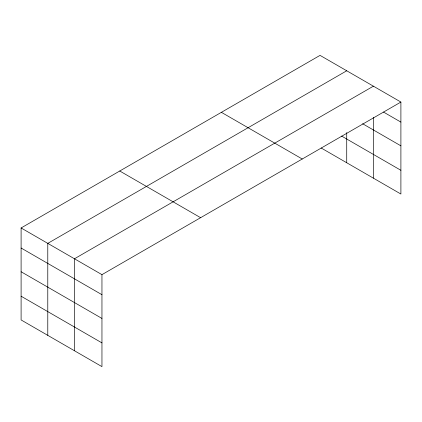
<?xml version="1.0" encoding="UTF-8"?>
<svg xmlns="http://www.w3.org/2000/svg" width="422" height="422" viewBox="0 0 422 422"><rect width="100%" height="100%" fill="white"/><g stroke="black" fill="none" stroke-linecap="round" stroke-linejoin="round"><path stroke-width="0.63" d="M400.9 102.055L320.045 55.372L21.1 227.964L21.1 319.945L101.955 366.628L101.955 274.648L400.9 102.055L400.9 194.036L321.179 148.006M346.726 70.78L47.781 243.373L47.781 335.348M373.407 86.183L74.467 258.776L74.467 350.756M383.508 112.062L400.9 122.106M362.619 123.741L400.9 145.843M341.614 136.069L400.9 170.298M221.392 112.326L302.247 159.01M119.753 171.01L200.608 217.694M21.1 227.964L101.955 274.648M21.1 248.015L101.955 294.698M21.1 271.752L101.955 318.436M21.1 296.207L101.955 342.891M373.407 117.443L373.407 178.163M346.726 132.587L346.726 162.755"/></g></svg>
